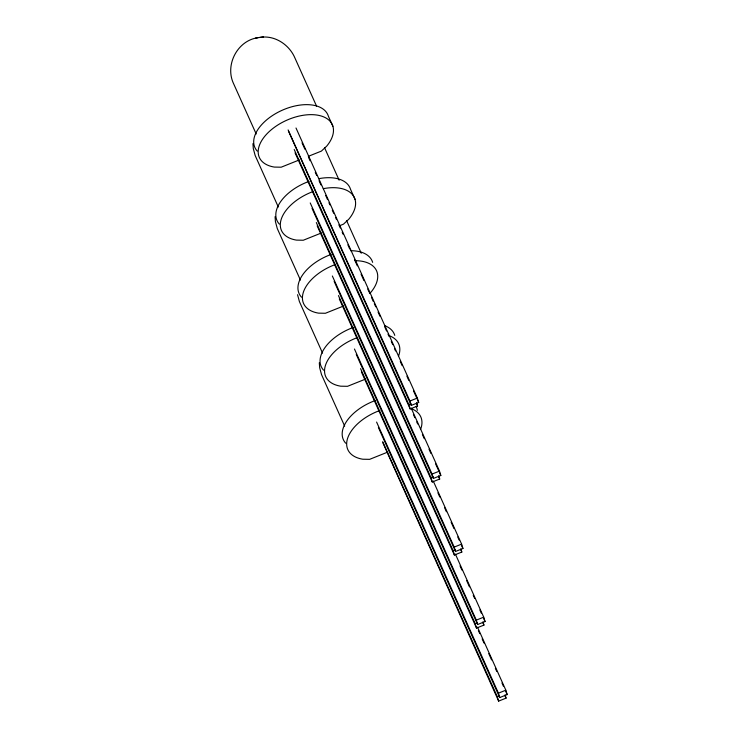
<?xml version="1.0" encoding="UTF-8"?>
<svg xmlns="http://www.w3.org/2000/svg" width="738" height="738" viewBox="0 0 738 738"><rect width="100%" height="100%" fill="white"/><g stroke="black" fill="none" stroke-linecap="round" stroke-linejoin="round"><path stroke-width="1.11" d="M369.443 293.604L370.974 292.174A39.99 22.767 -24.2 0 0 355.135 260.708M299.259 159.962L281.16 167.203L274.315 167.074A39.99 22.767 -24.2 0 1 264.933 136.087A39.99 22.767 -24.2 0 1 317.349 115.119A39.99 22.767 -24.2 0 1 326.731 146.106L321.381 151.106L308.309 156.336M321.381 232.996L303.281 240.237L296.436 240.108A39.99 22.767 -24.2 0 1 281.418 218.697A39.99 22.767 -24.2 0 1 313.475 191.4M339.48 225.754L343.502 224.149L348.853 219.14A39.99 22.767 -24.2 0 0 323.299 188.67M343.502 306.03L325.403 313.272L318.558 313.143A39.99 22.767 -24.2 0 1 303.539 291.731A39.99 22.767 -24.2 0 1 335.587 264.435M365.624 379.064L347.524 386.306L340.679 386.186A39.99 22.767 -24.2 0 1 325.661 364.766A39.99 22.767 -24.2 0 1 357.709 337.469M417.367 398.05L418.695 402.441L411.278 405.402L409.95 401.02L417.367 398.05L296.003 127.997M416.573 402.708L417.57 405.992L410.162 408.953L408.834 404.572L410.955 403.732M387.736 452.099L369.637 459.34L362.792 459.221A39.99 22.767 -24.2 0 1 347.782 437.8A39.99 22.767 -24.2 0 1 379.83 410.503M439.488 471.093L440.817 475.475L433.4 478.436L432.071 474.054L439.488 471.093L411.149 408.04M438.695 475.742L439.691 479.027L432.284 481.997L430.955 477.615L433.068 476.766M461.61 544.127L462.929 548.509L455.521 551.47L454.193 547.089L461.61 544.127L433.271 481.075M460.816 548.777L461.813 552.061L454.396 555.031L453.077 550.649L455.189 549.801M483.722 617.162L485.05 621.544L477.643 624.505L476.314 620.123L483.722 617.162L455.392 554.109M482.938 621.811L483.934 625.095L476.517 628.066L475.189 623.684L477.311 622.835M505.844 690.196L507.172 694.578L499.755 697.548L498.436 693.157L505.844 690.196L477.514 627.152M505.06 694.845L506.056 698.139L498.639 701.1L497.311 696.718L499.432 695.869M257.866 37.721C237.839 40.452 225.238 63.994 233.051 82.481L256.197 133.993M259.536 37.481C274.222 34.714 289.075 44.372 294.822 57.767L316.556 106.124M255.532 38.062L263.521 36.9M295.062 152.849L410.162 408.953M317.183 225.883L432.284 481.997M339.296 298.918L454.396 555.031M361.417 371.952L476.517 628.066M332.893 126.272L328.401 116.272A39.99 22.767 -24.2 0 0 279.923 111.309A39.99 22.767 -24.2 0 0 257.258 151.096M355.015 199.306L350.522 189.306A39.99 22.767 -24.2 0 0 318.807 178.679M324.499 147.618L339.148 180.21M346.62 220.653L361.269 253.254M302.045 142.886L304.877 149.196M308.659 157.6L310.08 160.755M315.274 172.314L316.685 175.459M319.047 180.718L320.938 184.924M325.661 195.432L327.552 199.629M328.964 202.784L329.914 204.887M332.275 210.136L333.687 213.291M335.578 217.498L336.519 219.601M338.88 224.85L340.301 228.005M342.192 232.202L343.133 234.306M347.856 244.813L349.747 249.02M354.471 259.527L357.303 265.837M361.076 274.241L363.917 280.541M367.69 288.945L369.111 292.1M371.472 297.359L373.354 301.556M374.304 303.659L375.716 306.814M378.077 312.063L379.969 316.27M384.692 326.777L386.583 330.984M387.994 334.139L388.944 336.233M391.306 341.491L392.717 344.646M394.609 348.843L395.55 350.947M400.273 361.454L402.164 365.661M406.887 376.168L408.778 380.365M413.501 390.882L416.333 397.182M417.274 399.286L418.695 402.441M416.629 403.889L417.57 405.992M288.115 129.916L409.95 401.02M411.278 405.402L288.447 131.013M413.418 414.525L414.839 417.68M416.73 421.878L417.671 423.981M422.394 434.488L424.285 438.695M429.009 449.202L430.9 453.409M435.614 463.916L438.455 470.217M439.396 472.32L440.817 475.475M294.204 149.519L408.834 404.572M438.75 476.933L439.691 479.027M310.237 202.95L432.071 474.054M312.036 208.384L433.4 478.436M437.902 492.818L439.793 497.015M444.516 507.523L446.407 511.729M451.13 522.236L453.962 528.546M457.735 536.95L459.156 540.105M461.518 545.354L462.929 548.509M316.325 222.553L430.955 477.615M460.872 549.967L461.813 552.061M332.349 275.984L454.193 547.089M334.148 281.418L455.521 551.47M460.023 565.852L461.914 570.05M466.637 580.557L469.469 586.867M473.243 595.271L474.663 598.426M479.857 609.985L481.277 613.14M483.639 618.389L485.05 621.544M338.447 295.587L453.077 550.649M482.984 623.001L483.934 625.095M354.471 349.019L476.314 620.123M356.269 354.452L477.643 624.505M478.362 630.483L479.783 633.628M482.145 638.887L484.036 643.093M488.759 653.6L491.591 659.901M495.364 668.305L496.785 671.46M501.978 683.019L503.39 686.174M505.751 691.423L507.172 694.578M360.559 368.622L475.189 623.684M505.106 696.035L506.056 698.139M376.592 422.053L498.436 693.157M378.391 427.486L499.755 697.548M278.318 207.027L255.173 155.515L253.309 148.624L252.949 143.652M382.681 441.656L497.311 696.718M300.44 280.071L277.285 228.549L275.431 221.658L275.071 216.686M322.561 353.105L299.407 301.584L297.552 294.693M344.683 426.14L321.528 374.618L319.674 367.736L319.305 362.764M498.639 701.1L382.874 442.8M411.204 408.649A39.99 22.767 -24.2 0 1 420.577 429.396M416.167 406.564A39.99 22.767 -24.2 0 1 417.321 410.374M345.735 443.234A39.99 22.767 -24.2 0 1 375.338 400.513M389.083 335.615A39.99 22.767 -24.2 0 1 398.455 356.353M323.613 370.199A39.99 22.767 -24.2 0 1 353.216 327.478M384.59 325.615A39.99 22.767 -24.2 0 1 394.765 335.375M301.501 297.165A39.99 22.767 -24.2 0 1 331.094 254.444M350.642 250.717A39.99 22.767 -24.2 0 1 372.644 262.341M279.379 224.131A39.99 22.767 -24.2 0 1 308.982 181.4"/></g></svg>
